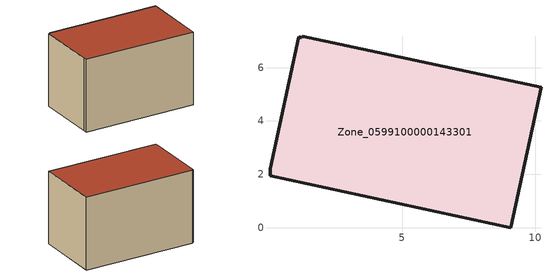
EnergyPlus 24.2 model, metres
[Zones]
Zone_0599100000143301
 floor ground (C_G): 0.04,1.94 0.06,2.22 1.12,7.15 1.24,7.12 1.25,7.17 10.21,5.26 9.08,0 z0
 wall outside (C_F): 10.21,5.26 1.25,7.17 1.24,7.12 1.12,7.15 0.06,2.22 0.04,1.94 9.08,0 10.21,5.26 z0:5.92
 roof outside (C_R): 0.06,2.22 0.04,1.94 9.08,0 10.21,5.26 1.25,7.17 1.24,7.12 1.12,7.15 z5.92
[BUILDING]
Pand.0599100000143301: North Axis=0; Terrain=City; Loads Convergence Tolerance Value=0.04; Temperature Convergence Tolerance Value=0.4; Solar Distribution=FullExterior; Maximum Number of Warmup Days=25; Minimum Number of Warmup Days=1
[Site:Location]
Rotterdam.The.Hague.AP_ZH_NLD Design_Conditions: Latitude=51.96; Longitude=4.45; Time Zone=1; Elevation=-4.5
[SITE:GROUNDTEMPERATURE:BUILDINGSURFACE]
18, 18, 18, 18, 18, 18, 18, 18, 18, 18, 18, 18
[MATERIAL] Thermal Absorptance=0.9; Solar Absorptance=0.7; Visible Absorptance=0.7
Name | Roughness | Thickness | Conductivity | Density | Specific Heat
G.TC.1975-1991 | MediumSmooth | 0.15 | 0.288461 | 540 | 1210
F.TC.1975-1991 | Rough | 0.3 | 0.230769 | 1920 | 840
R.TC.1975-1991 | MediumRough | 0.2 | 0.153846 | 1500 | 1000
[CONSTRUCTION]
C_G: G.TC.1975-1991
C_F: F.TC.1975-1991
C_R: R.TC.1975-1991
[ZONE]
Zone_0599100000143301: Type=1; Multiplier=1; Ceiling Height=Autocalculate; Volume=Autocalculate; Floor Area=autocalculate; Part of Total Floor Area=Yes
[ZONEINFILTRATION:DESIGNFLOWRATE]
Infil_Zone_0599100000143301: Zone or ZoneList or Space or SpaceList=Zone_0599100000143301; Schedule=AlwaysOn; Design Flow Rate Calculation Method=Flow/Area; Flow Rate per Floor Area=0.003; Constant Term Coefficient=1; Temperature Term Coefficient=0; Velocity Term Coefficient=0; Velocity Squared Term Coefficient=0
[HVACTEMPLATE:ZONE:IDEALLOADSAIRSYSTEM]
Zone_0599100000143301: Maximum Heating Supply Air Temperature=50; Minimum Cooling Supply Air Temperature=13; Maximum Heating Supply Air Humidity Ratio=0.0156; Minimum Cooling Supply Air Humidity Ratio=0.0077; Heating Limit=NoLimit; Cooling Limit=NoLimit; Dehumidification Control Type=ConstantSensibleHeatRatio; Cooling Sensible Heat Ratio=0.7; Dehumidification Setpoint=60; Humidification Control Type=None; Humidification Setpoint=30; Outdoor Air Method=None; Outdoor Air Flow Rate per Person=0.00944; Outdoor Air Flow Rate per Zone Floor Area=0; Outdoor Air Flow Rate per Zone=0; Demand Controlled Ventilation Type=None; Outdoor Air Economizer Type=NoEconomizer; Heat Recovery Type=None; Sensible Heat Recovery Effectiveness=0.7; Latent Heat Recovery Effectiveness=0.65
[ZONECONTROL:THERMOSTAT]
ThermostatControl_Zone_0599100000143301: Zone or ZoneList=Zone_0599100000143301; Control Type Schedule=DualSetpointControlType; Control 1=Thermostat_Zone_0599100000143301; Temperature Difference Between Cutout And Setpoint=0
[THERMOSTATSETPOINT:DUALSETPOINT]
Thermostat_Zone_0599100000143301: Heating Setpoint Temperature Schedule=HeatingSetpoint_Zone_0599100000143301; Cooling Setpoint Temperature Schedule=CoolingSetpoint_Zone_0599100000143301
[SCHEDULE:COMPACT]
HeatingSetpoint_Zone_0599100000143301: Through: 12/31, For: AllDays, Until: 24:00, 21
CoolingSetpoint_Zone_0599100000143301: Through: 12/31, For: AllDays, Until: 24:00, 24
DualSetpointControlType: Through: 12/31, For: AllDays, Until: 24:00, 4
AlwaysOn: Through: 12/31, For: AllDays, Until: 24:00, 1
